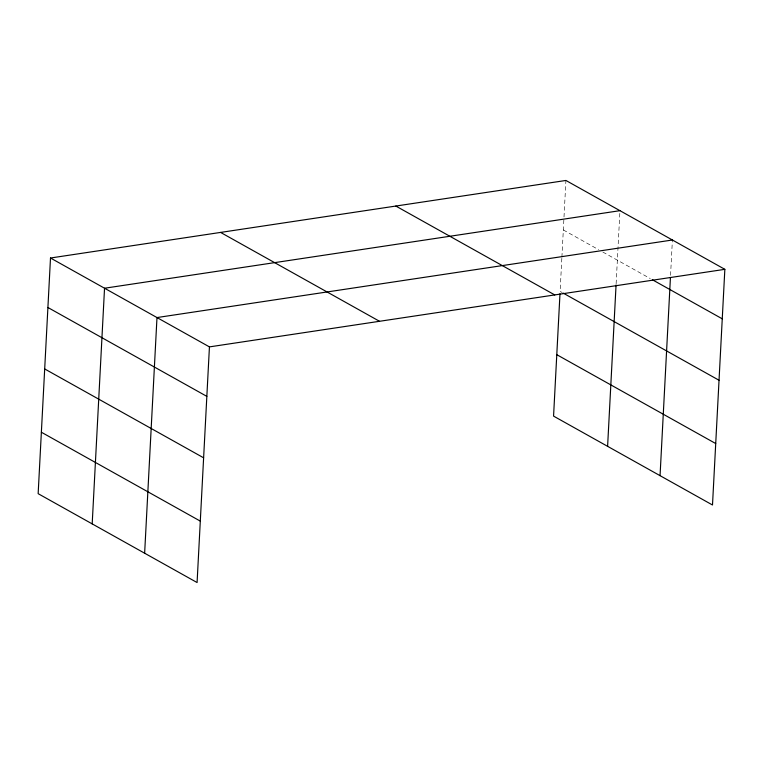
<?xml version="1.0" encoding="UTF-8"?>
<svg xmlns="http://www.w3.org/2000/svg" width="763" height="763" viewBox="0 0 763 763"><rect width="100%" height="100%" fill="white"/><g stroke="black" fill="none" stroke-linecap="round" stroke-linejoin="round"><path stroke-width="0.57" stroke-dasharray="3.81 2.86" d="M561.835 258.304L560.109 291.38L562.188 292.544M561.902 257.121L563.943 218.161M564 216.988L565.917 180.459M616.122 283.788L619.957 210.674M670.553 275.348L672.337 241.184M563.323 229.949L598.659 249.701M602.818 252.028L650.267 278.562"/><path stroke-width="1.14" d="M50.501 258.008L38.15 493.671L197.083 582.541L209.434 346.888L50.501 258.008L565.917 180.459L724.85 269.329L712.499 504.992L553.566 416.112L559.985 293.726M92.189 523.885L104.541 288.233L619.957 210.674M144.636 553.213L156.987 317.561L672.403 240.002M607.606 446.326L616.065 284.971M660.052 475.654L670.429 277.703M209.434 346.888L724.85 269.329M652.327 279.716L722.256 318.82M563.228 293.126L719.032 380.251M395.835 206.048L554.758 294.928M556.79 354.681L715.723 443.551M220.593 232.419L379.516 321.29M47.907 307.499L206.84 396.369M44.683 368.939L203.616 457.81M41.374 432.23L200.297 521.11"/></g></svg>
